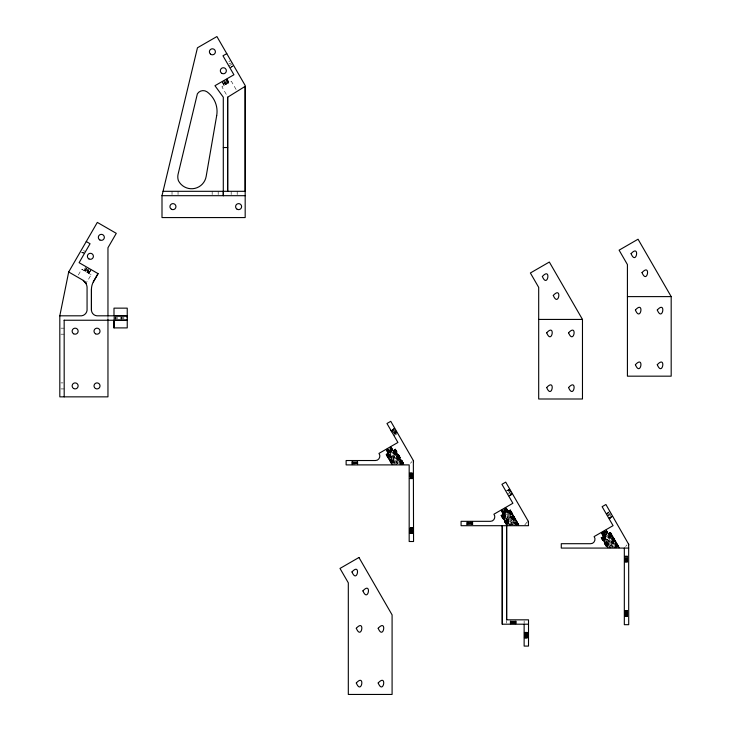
<?xml version="1.0" encoding="UTF-8"?>
<svg xmlns="http://www.w3.org/2000/svg" width="731" height="731" viewBox="0 0 731 731"><rect width="100%" height="100%" fill="white"/><g stroke="black" fill="none" stroke-linecap="round" stroke-linejoin="round"><path stroke-width="0.55" stroke-dasharray="3.65 2.74" d="M87.711 272.709L89.484 268.679L86.861 272.215L87.3 272.471L88.606 269.437M86.843 268.414L85.582 271.475M86.468 268.195L85.098 271.201L85.664 268.999M89.63 271.283L88.405 273.102L88.99 270.918M88.405 273.102L89.337 271.119L88.076 272.919M84.412 270.799L86.916 267.199M90.854 269.465L89.008 273.458L91.201 269.666M88.972 273.431L90.004 271.503M78.336 274.993L81.662 269.218L91.147 274.692L87.026 281.828M83.837 270.47L85.984 266.66M87.3 272.471L88.597 270.689M88.597 268.158L85.947 271.694L86.404 271.95L88.387 269.31M410.493 463.29L411.809 461.672M524.794 524.895L527.435 521.669M625.645 546.459L626.96 544.851M394.21 431.674L395.974 430.349M393.589 432.779L396.239 430.806L393.397 432.441M608.475 515.501L611.125 513.527M228.958 66.165L231.617 64.2M393.845 433.227L396.494 431.253L393.653 432.898M609.882 515.739L611.646 514.432M394.978 432.99L396.75 431.692L393.717 433.008M607.077 515.273L609.745 513.326M394.311 434.022L396.092 432.743M510.165 494.183L511.947 492.904L510.055 494.001M391.478 431.317L394.183 429.435M393.114 429.773L394.932 428.549M610.723 517.201L612.541 515.976M230.777 67.133L233.536 65.342M392.986 429.545L394.822 428.357L392.931 429.444M509.745 495.645L512.504 493.864L509.653 495.499M608.137 512.714L606.291 513.911L608.192 512.815M394.758 428.238L392.849 429.307M396.723 433.83L393.927 435.557L396.796 433.958M509.69 488.993L506.866 490.665L509.781 489.149M612.797 516.424L610.01 518.151L612.889 516.579M609.097 518.772L610.988 517.658M228.84 61.578L230.731 60.481M230.895 67.334L233.746 65.699M391.14 430.733L393.982 429.088M391.295 430.998L394.137 429.353M393.589 430.596L391.688 431.692L393.707 430.797M391.926 432.103L395.718 429.91M393.908 433.337L396.75 431.692M394.356 434.123L397.207 432.478M403.466 463.034L395.37 448.998L385.886 454.472L392.392 464.898L386.525 454.097L392.976 464.898L387.001 453.832L393.762 464.898M506.875 490.675L509.717 489.039M508.337 491.022L510.229 489.925M509.041 492.246L510.932 491.15L509.169 492.475L511.197 491.607L509.306 492.694M507.67 494.247L509.562 493.151M512.349 493.599L508.557 495.792L510.53 494.823M508.822 496.239L512.614 494.055M508.886 496.358L512.678 494.165M500.854 515.264L506.903 525.699L500.854 515.264L510.329 509.799L518.973 524.767M608.009 512.504L609.91 511.408M606.182 513.719L609.024 512.075M606.447 514.167L608.338 513.071M605.972 546.176L601.037 537.641L610.522 532.168L619.705 548.076M229.927 67.846L231.837 66.768M391.03 430.541L393.954 429.042M506.967 490.839L509.891 489.341M608.749 518.16L611.701 516.716M608.567 517.84L611.545 516.442M508.438 491.205L510.448 490.3M228.94 63.944L231.974 62.638M607.333 515.711L609.362 514.843M409.177 532.872L412.458 532.872L409.177 532.497L412.458 532.177M627.609 615.95L624.329 615.676L627.609 615.356L624.329 615.246L627.609 615.566M527.426 637.359L524.136 637.076L527.426 636.756M60.883 328.182L64.118 328.173M60.883 334.195L64.118 334.195M113.99 317.747L126.134 317.747M113.99 318.296L126.134 318.296M60.901 382.898L63.085 382.898M60.901 388.919L64.182 388.919M409.177 472.884L412.458 472.884M409.177 473.021L412.458 473.021M409.177 473.24L412.458 473.24M412.458 473.542L409.177 473.542L412.458 473.816M413.554 473.907L409.177 473.907L412.458 474.236M409.177 474.337L412.458 474.337M412.458 474.821L409.177 474.821L412.458 475.196M412.458 475.324L409.177 475.324L412.458 475.717M412.458 475.844L409.177 475.844L412.458 476.237M412.458 476.365L409.177 476.365L412.458 476.749M409.177 476.877L412.458 476.877M413.554 477.352L409.177 477.352L412.458 477.672M410.274 477.782L412.458 477.782M409.177 478.147L412.458 478.147M409.177 478.449L412.458 478.449M409.177 478.677L412.458 478.677M409.177 478.814L413.554 478.86M410.274 527.554L412.458 527.554M410.274 527.736L413.554 527.736M409.177 527.965L412.458 527.965M412.458 528.257L409.177 528.257L412.458 528.54M412.458 528.632L409.177 528.632L412.458 528.952M409.177 529.061L412.458 529.061M412.458 529.536L409.177 529.536L412.458 529.92M412.458 530.048L409.177 530.048L412.458 530.432M412.458 530.569L409.177 530.569L412.458 530.962M412.458 531.09L409.177 531.09L412.458 531.474M412.458 531.592L409.177 531.592L412.458 531.949M412.458 532.067L409.177 532.067L412.458 532.396M409.177 532.497L412.458 532.497M409.177 533.173L412.458 533.173M409.177 533.392L412.458 533.529M409.177 533.575L412.458 533.575M624.329 556.053L627.609 556.008M624.329 556.19L627.609 556.19M624.329 556.41L627.609 556.41M627.609 556.711L624.329 556.711L627.609 557.406M624.329 557.515L627.609 557.515M627.609 557.991L624.329 557.991L627.609 558.374M627.609 558.493L624.329 558.493L627.609 558.886M627.609 559.023L624.329 559.023L627.609 559.416M627.609 559.544L624.329 559.544L627.609 559.919M624.329 560.047L627.609 560.047M627.609 560.522L624.329 560.522L627.609 560.851M627.609 560.951L624.329 561.326M624.329 561.627L627.609 561.627M624.329 561.847L627.609 561.847M624.329 561.984L627.609 561.984M624.329 562.029L627.609 562.029M624.329 610.915L627.609 610.915M624.329 611.134L627.609 611.134M627.609 611.436L624.329 611.436L627.609 612.13M624.329 612.24L627.609 612.24M627.609 612.715L624.329 612.715L627.609 613.09M627.609 613.218L624.329 613.218L627.609 613.611M627.609 613.738L624.329 613.738L627.609 614.131M627.609 614.259L624.329 614.259L627.609 614.643M627.609 614.771L624.329 614.771L627.609 615.127M624.329 615.676L627.609 615.676M624.329 616.05L627.609 616.05M624.329 616.352L627.609 616.352M624.329 616.571L627.609 616.571M624.329 616.708L627.609 616.708M524.136 632.178L527.426 632.178M524.136 632.315L527.426 632.315M524.136 632.534L527.426 632.534M527.426 632.836L524.136 632.836L527.426 633.119M527.426 633.21L524.136 633.21L527.426 633.53M524.136 633.64L527.426 633.64M527.426 634.115L524.136 634.115L527.426 634.49M527.426 634.618L524.136 634.618L527.426 635.011M527.426 635.148L524.136 635.148L527.426 635.531M527.426 635.668L524.136 635.668L527.426 636.043M527.426 636.171L524.136 636.171L527.426 636.527M527.426 636.646L524.136 636.646L527.426 636.966M524.136 637.076L527.426 637.076M524.136 637.45L527.426 637.45M524.136 637.752L527.426 637.752M524.136 637.971L527.426 637.971M524.136 638.154L527.426 638.108M410.274 477.873L412.458 478.056M84.586 253.209L82.557 252.341L84.33 253.666M81.296 252.35L83.316 253.228M83.553 250.632L85.554 251.537M82.301 269.584L82.777 269.858M90.507 274.326L91.073 274.646M604.455 533.146L605.78 534.909M224.444 80.227L227.085 83.754M225.312 82.256L226.628 84.019M504.061 509.626L506.044 512.267L504.399 509.425M504.271 510.768L505.587 512.532M389.76 449.702L391.076 451.475L389.988 449.574M389.303 449.967L390.628 451.731M602.847 534.069L603.779 536.061L601.595 532.269L604.108 535.878L602.289 531.866L604.473 535.659L602.7 531.629L605.323 535.165L603.139 531.373L604.884 535.421L603.587 533.648M224.865 82.512L226.181 84.275M388.207 449.337L390.171 451.996L388.536 449.154M223.787 81.872L225.742 84.531L223.988 80.492M502.745 510.384L504.701 513.043L503.823 511.024L505.139 512.797L504.043 510.896M388.435 450.47L389.733 452.242L387.987 448.204M605.844 529.811L614.616 548.076L604.482 530.596M226.747 80.163L228.629 82.868L226.701 78.921M506.757 509.333L507.588 511.38L506.327 509.58L514.423 525.699L504.289 508.228M502.553 510.494L503.915 513.5L501.402 509.891L503.595 513.683L502.663 511.7M391.661 448.606L392.885 450.433L390.692 446.641L392.3 450.762L390.116 446.97L391.935 450.981L389.742 447.189M387.549 448.459L389.321 452.48L387.138 448.697L388.627 452.882L386.178 449.245L393.644 462.933M603.779 536.061L601.33 532.415L603.331 536.316L601.138 532.533L603.212 536.39L600.983 532.616M226.436 79.076L228.885 82.713M222.178 81.534L224.636 85.171L224.042 82.987M502.371 511.864L503.595 513.683M605.341 531.373L613.382 548.076L604.957 535.384L612.149 548.076L604.162 535.841L610.403 548.076L603.413 536.271L610.961 548.076L604.162 535.841M512.595 524.794L504.765 513.007L511.956 525.699M509.735 524.757L503.97 513.464L511.344 524.757M394.292 463.015L389.011 452.672L396.997 464.898L389.806 452.206L398.231 464.898L391.45 451.255L398.322 462.951M508.209 524.748L502.544 514.295L509.681 525.699L503.22 513.902L510.777 525.699L503.97 513.464M385.986 449.355L395.809 464.898L389.011 452.672M608.914 548.076L602.737 536.664L609.873 548.076M392.73 462.997L387.585 453.494L394.722 464.898M608.128 548.076L602.152 537.002L607.79 546.231M507.935 525.699L501.959 514.624L508.164 524.776M604.893 530.359L615.804 548.076L608.146 533.539L616.891 548.076L608.822 533.146L617.85 548.076L609.407 532.808L618.636 548.076L609.882 532.533L619.221 548.076L609.882 532.533M517.658 525.699L509.224 510.439L518.443 525.699L509.69 510.165L519.028 525.699L509.69 510.165M506.172 509.671L515.611 525.699L507.963 511.161L516.707 525.699L508.639 510.777L517.1 524.767M391.98 448.423L401.739 464.898L393.671 449.976L402.699 464.898L394.256 449.638L403.485 464.898L394.731 449.364L404.069 464.898L394.731 449.364M606.246 546.148L601.33 537.477L607.543 548.076L601.677 537.276L607.05 546.276M507.36 525.699L501.484 514.898L507.405 524.803M601.037 537.641L607.333 548.076M506.364 524.748L501.137 515.099L506.793 524.739M503.22 513.902L510.211 525.699M388.262 453.101L395.252 464.898M610.23 532.332L619.669 548.076L610.522 532.168M510.046 509.964L519.238 525.699L510.329 509.799M395.078 449.163L404.517 464.898M602.737 536.664L609.371 548.076M502.544 514.295L509.187 525.699M387.585 453.494L394.219 464.898M609.407 532.808L618.271 548.076M601.11 537.605L607.187 548.076M509.224 510.439L518.078 525.699M500.927 515.227L506.446 524.748M394.256 449.638L403.119 464.898M606.2 529.61L608.347 533.42M606.036 529.701L608.229 533.493M606.684 531.857L607.772 533.758M604.044 530.852L606.227 534.644L603.587 531.117L613.382 548.076M602.7 531.629L604.884 535.421M601.915 532.086L604.108 535.878M601.878 533.365L603.523 536.207M505.852 507.323L508.036 511.115M505.943 508.538L507.588 511.38M503.403 508.739L512.65 524.757M503.604 511.152L504.701 513.043M502.096 509.498L504.289 513.281L502.508 509.251M501.722 509.708L503.915 513.5M501.146 510.046L503.33 513.838M500.836 510.22L502.983 514.039L500.954 510.156L503.138 513.948L502.142 511.992M236.104 89.493L231.371 81.278L221.886 86.751L226.765 95.194M227.049 78.72L229.232 82.512M221.831 81.735L224.024 85.527M391.003 446.458L393.196 450.25M390.436 446.787L392.62 450.579M389.331 447.427L391.524 451.219L390.19 448.194M389.532 449.839L397.143 463.025M388.097 449.401L389.733 452.242M386.763 448.907L388.956 452.699M386.991 450.04L388.627 452.882M386.726 450.195L388.371 453.037M385.877 449.419L388.024 453.238M510.256 509.836L519.394 525.699M395.37 448.998L404.426 464.898M608.822 533.146L617.393 548.076M602.152 537.002L608.503 548.076M508.639 510.777L517.201 525.699M501.959 514.624L508.31 525.699M393.671 449.976L402.242 464.898M387.001 453.832L393.351 464.898M601.677 537.276L607.808 548.076M501.484 514.898L507.625 525.699M386.525 454.097L392.657 464.898M608.146 533.539L616.361 548.076M507.963 511.161L516.168 525.699M401.209 464.898L392.995 450.36L400.652 464.898L392.245 450.799L399.464 464.898M603.413 536.271L608.795 546.112M223.028 83.572L224.061 85.5M386.507 450.323L388.06 453.211M223.183 83.48L224.179 85.436M513.189 525.699L506.409 512.056L504.701 507.99L506.894 511.782L505.075 507.771M226.902 80.072L228.3 83.051M226.573 80.264L227.935 83.27M225.742 79.478L227.524 83.508M223.549 80.739L225.322 84.769M524.136 620.911L524.136 623.104M516.104 620.911L516.104 624.201M515.967 620.911L515.967 624.201M515.748 620.911L515.748 624.201M515.446 620.911L515.446 624.201M515.072 620.911L515.072 624.201M514.642 620.911L514.642 624.201M514.167 620.911L514.167 624.201M513.665 620.911L513.665 624.201M513.135 620.911L513.135 624.201M512.614 620.911L512.614 624.201M512.111 620.911L512.111 624.201M511.636 620.911L511.636 624.201M511.207 620.911L511.207 624.201M510.832 620.911L510.832 624.201M510.53 620.911L510.53 624.201M510.311 620.911L510.311 624.201M510.174 620.911L510.128 624.201M506.629 620.911L506.629 623.104M472.856 521.322L472.856 524.611L472.674 521.322M472.454 521.322L472.454 524.611M472.153 521.322L472.153 524.611M471.778 522.418L471.778 524.611M471.349 521.322L471.349 524.611M470.874 521.322L470.874 524.611M470.371 521.322L470.371 524.611M469.841 522.418L469.841 524.611M469.32 521.322L469.32 524.611M468.818 522.418L468.818 524.611M468.343 521.322L468.343 524.611M467.913 521.322L467.913 524.611M467.538 521.322L467.538 525.699M467.237 521.322L467.237 525.699M467.018 521.322L467.018 525.699M466.835 522.418L466.835 525.699M357.852 461.617L357.898 464.898M357.715 460.521L357.715 463.81M357.486 461.617L357.486 463.81M357.194 461.617L357.194 464.898M356.819 461.617L356.819 463.81M356.39 461.617L356.39 463.81M355.915 461.617L355.915 463.81M355.403 461.617L355.403 463.81M354.882 461.617L354.882 464.898M354.361 461.617L354.361 463.81M353.859 461.617L353.859 464.898M353.384 461.617L353.384 463.81M352.945 461.617L352.945 464.898M352.58 461.617L352.58 464.898M352.278 461.617L352.278 463.81M352.059 461.617L352.059 464.898M351.922 464.898L351.922 461.617L351.876 463.81M237.191 191.312L237.191 194.592M231.17 191.312L231.17 194.592M218.185 191.312L218.185 194.592M212.164 191.312L212.164 194.592M178.044 191.312L178.044 194.592M172.023 191.312L172.023 194.592M121.492 316.916L121.492 320.242M115.471 316.916L115.471 320.242M113.99 316.925L113.99 320.132M107.96 316.916L107.96 319.447M610.906 517.521L609.014 518.617L610.942 517.575M627.609 610.732L624.329 610.732L627.609 610.778M392.035 464.898L385.959 454.426L391.944 464.898M508.191 511.024L506.007 507.232L508.155 511.051"/><path stroke-width="1.1" d="M127.24 315.81L96.912 315.81A5.976 5.976 0 0 1 91.439 310.337L91.457 288.791M127.24 317.747L127.24 315.92L113.99 315.92L113.99 308.144L127.24 308.144L127.24 327.899L113.99 327.899L113.99 320.132L127.24 320.132M227.67 97.186L227.67 191.312L227.67 97.186L245.177 86.359L245.177 191.312L163.05 191.312M502.252 624.201L502.252 525.699L502.252 624.201L528.513 624.201M506.629 619.824L506.629 525.699L506.629 619.824L528.513 619.824L528.513 646.085L524.136 646.085L524.136 624.201M107.96 319.447L107.96 396.851L59.814 396.851L59.814 315.81L68.687 271.987L97.324 222.398L116.284 233.344L107.96 247.745L107.96 316.039M161.999 195.689L197.461 47.78L216.915 36.55L245.177 85.5L245.177 217.573L161.999 217.573L161.999 195.689L245.177 195.689M93.285 281.956L98.073 273.632L79.112 262.694L90.059 243.734L86.267 241.541M98.073 273.632L93.623 281.334A16.338 16.338 0 0 0 91.439 289.503L91.439 310.337M85.381 282.614L85.947 281.956L85.618 282.961M64.191 396.851L64.164 320.187M226.765 53.61L222.973 55.803L233.92 74.754L214.96 85.701L223.293 97.186L223.293 195.689L223.293 191.312M223.293 147.534L227.67 147.534M627.417 296.612L671.186 296.612L671.186 376.173L627.417 376.173L627.417 264.567L619.102 250.157L638.053 239.22L671.186 296.612M59.814 315.81L81.589 315.81A6.36 6.36 0 0 0 87.062 310.337L87.062 286.972A9.731 9.731 0 0 0 83.27 280.402L68.687 271.987M538.692 319.429L582.47 319.429L582.47 398.998L538.692 398.998L538.692 287.384L530.377 272.983L549.337 262.036L582.47 319.429M64.109 320.242L127.24 320.242M628.706 548.076L561.28 548.076L561.28 543.7L590.639 543.7C594.175 543.837 596.313 539.304 594.111 536.591L613.071 525.644L602.125 506.684L605.917 504.5L628.66 544.275L628.706 624.685L624.329 624.685L624.329 548.076M83.27 280.402L85.993 283.61M85.829 283.308L85.49 282.751M391.688 431.692L390.939 430.385M528.321 521.358L505.724 482.122L501.932 484.315L512.879 503.266L493.918 514.213C496.13 516.927 493.982 521.468 490.446 521.322L461.087 521.322L461.087 525.699L528.513 525.699L528.321 521.358L528.513 522.446M413.362 460.567L390.765 421.321L386.973 423.514L397.92 442.465L378.96 453.412C381.171 456.126 379.024 460.667 375.487 460.521L346.128 460.521L346.128 464.898L409.177 464.898L409.177 541.507L413.554 541.507L413.362 460.567L413.554 461.645M628.514 543.736L628.706 544.823M113.99 320.224L113.99 327.899M351.976 571.925C357.203 584.626 361.224 561.773 351.976 571.925M356.299 628.267C361.516 640.968 365.546 618.115 356.299 628.267M362.914 590.876C368.141 603.587 372.17 580.734 362.914 590.876M356.299 682.982C361.516 695.684 365.546 672.831 356.299 682.982M378.183 628.267C383.409 640.968 387.439 618.115 378.183 628.267M378.183 682.982C383.409 695.684 387.439 672.831 378.183 682.982M542.356 276.473C547.574 289.174 551.603 266.322 542.356 276.473M546.678 332.806C551.896 345.516 555.925 322.663 546.678 332.806M553.294 295.425C558.521 308.126 562.55 285.282 553.294 295.425M546.678 387.531C551.896 400.232 555.925 377.379 546.678 387.531M568.563 332.806C573.789 345.516 577.819 322.663 568.563 332.806M568.563 387.531C573.789 400.232 577.819 377.379 568.563 387.531M631.072 253.648C636.299 266.349 640.329 243.496 631.072 253.648M635.394 309.99C640.621 322.691 644.651 299.838 635.394 309.99M642.019 272.608C647.246 285.309 651.275 262.456 642.019 272.608M635.394 364.705C640.621 377.415 644.651 354.562 635.394 364.705M657.279 309.99C662.505 322.691 666.535 299.838 657.279 309.99M657.279 364.705C662.505 377.415 666.535 354.562 657.279 364.705M216.696 115.553L206.151 176.482A14.784 14.784 0 0 1 178.465 180.785A11.824 11.824 0 0 1 178.035 174.471L197.37 93.833A6.789 6.789 0 0 1 206.928 91.759A24.178 24.178 0 0 1 216.696 115.553M358.958 557.488L339.997 568.435L348.312 582.835L348.312 694.45L392.09 694.45L392.09 614.881L358.958 557.488M210.464 54.103A3.006 3.006 0 0 0 215.362 52.312A3.006 3.006 0 0 0 211.369 48.968A3.006 3.006 0 0 0 210.464 54.103M221.84 73.356A3.006 3.006 0 0 0 226.354 70.752A3.006 3.006 0 0 0 221.84 68.138A3.006 3.006 0 0 0 221.84 73.356M171.438 209.24A3.006 3.006 0 0 0 175.952 206.626A3.006 3.006 0 0 0 171.438 204.022A3.006 3.006 0 0 0 171.438 209.24M237.109 209.24A3.006 3.006 0 0 0 241.623 206.626A3.006 3.006 0 0 0 237.109 204.022A3.006 3.006 0 0 0 237.109 209.24M88.89 258.911A3.006 3.006 0 0 0 93.404 256.307A3.006 3.006 0 0 0 88.89 253.703A3.006 3.006 0 0 0 88.89 258.911M99.836 239.96A3.006 3.006 0 0 0 104.35 237.356A3.006 3.006 0 0 0 99.836 234.742A3.006 3.006 0 0 0 99.836 239.96M95.514 333.793A3.006 3.006 0 0 0 100.028 331.189A3.006 3.006 0 0 0 95.514 328.575A3.006 3.006 0 0 0 95.514 333.793M73.63 388.508A3.006 3.006 0 0 0 78.144 385.904A3.006 3.006 0 0 0 73.63 383.3A3.006 3.006 0 0 0 73.63 388.508M95.514 388.508A3.006 3.006 0 0 0 100.028 385.904A3.006 3.006 0 0 0 95.514 383.3A3.006 3.006 0 0 0 95.514 388.508M73.63 333.793A3.006 3.006 0 0 0 78.144 331.189A3.006 3.006 0 0 0 73.63 328.575A3.006 3.006 0 0 0 73.63 333.793"/></g></svg>
